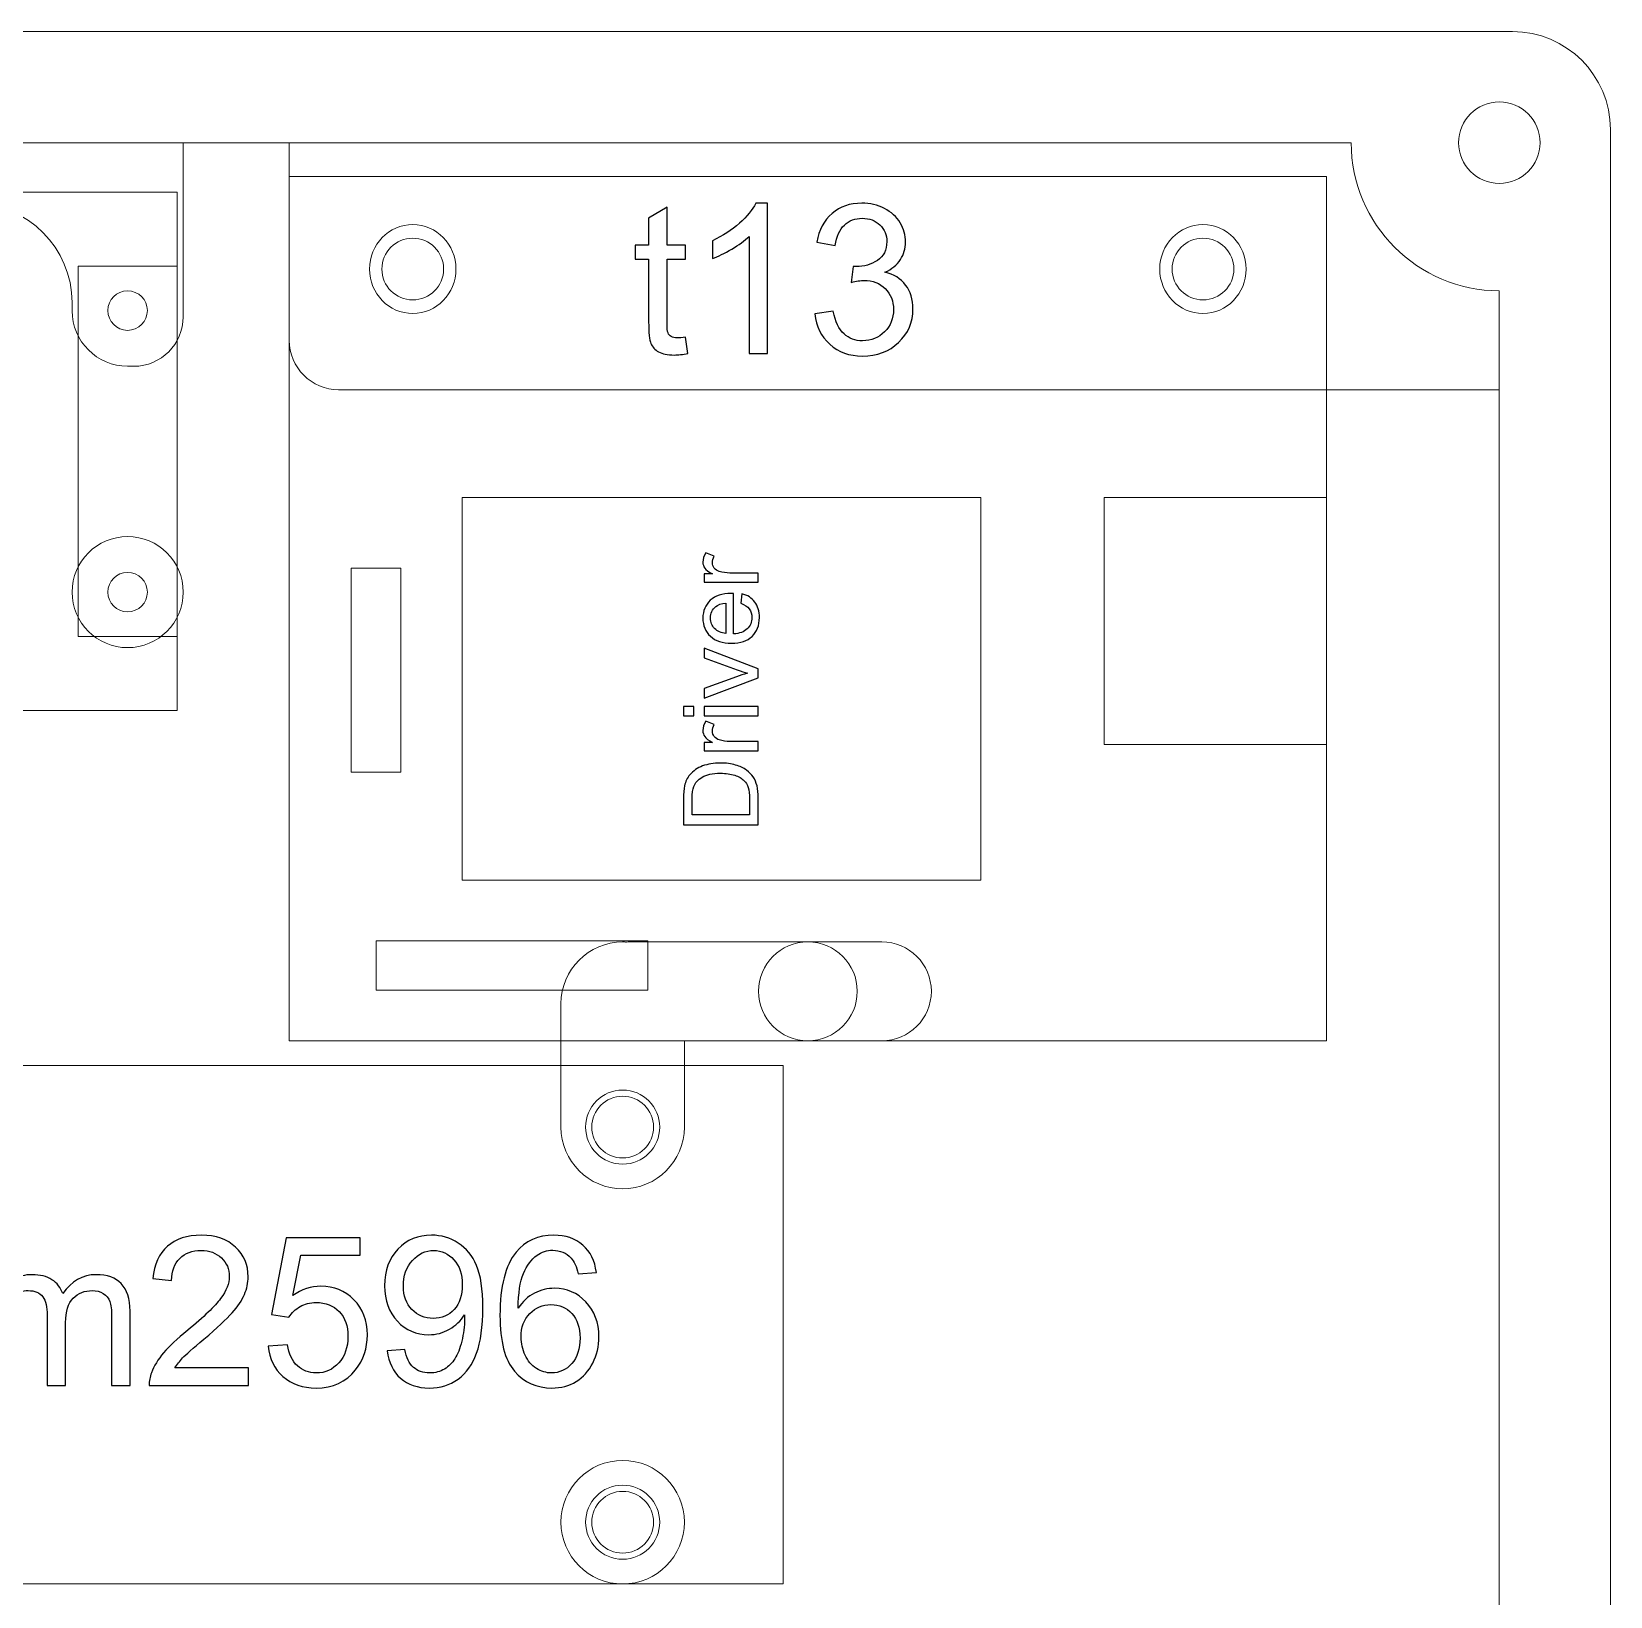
# Model space of a CAD drawing. Header units: millimetres. Extents: x -272 to 128, y -51 to 236.
# Drawn here: x -174.9 to -110.9, y 172.7 to 236.1 of the extents above; entities that cross this region are included whole.
import ezdxf

# ---------------------------------------------------------------- set-up
doc = ezdxf.new("R2010")
doc.units = ezdxf.units.MM
doc.header["$MEASUREMENT"] = 0
doc.layers.add('Ebene 1', color=7, linetype='Continuous')

msp = doc.modelspace()

# ---------------------------------------------------------------- linework, layer by layer
at = {"layer": 'Ebene 1', "lineweight": 20}
for centre, major_axis, ratio in [((-115.4365, 231.5599), (0, 1.65), 1), ((-159.4362, 226.4425), (1.2501, 0), 0.99992), ((-127.4362, 226.4425), (1.2501, 0), 0.99992), ((-170.9821, 224.7599), (0, 0.8), 1), ((-170.9821, 213.3599), (0, 2.25), 1), ((-170.9821, 213.3599), (0, 0.8), 1), ((-150.9364, 191.6929), (0, 1.25), 1), ((-150.9364, 175.6929), (0, 2.5), 1), ((-150.9364, 175.6929), (0, 1.25), 1)]:
    msp.add_ellipse(centre, major_axis=major_axis, ratio=ratio, dxfattribs=at)
for points, knots in [([(-235.9726, 236.0599), (-235.9726, 236.0599), (-114.8998, 236.0599), (-114.8998, 236.0599), (-112.7199, 236.0599), (-110.9365, 234.2763), (-110.9365, 232.0966), (-110.9365, 232.0966), (-110.9365, 131.0232), (-110.9365, 131.0232), (-110.9365, 128.8434), (-112.7199, 127.0599), (-114.8998, 127.0599), (-114.8998, 127.0599), (-235.9726, 127.0599), (-235.9726, 127.0599), (-238.1531, 127.0599), (-239.9365, 128.8434), (-239.9365, 131.0232), (-239.9365, 131.0232), (-239.9365, 232.0966), (-239.9365, 232.0966), (-239.9365, 234.2763), (-238.1531, 236.0599), (-235.9726, 236.0599)], [0, 0, 0, 0, 0.125, 0.125, 0.125, 0.25, 0.25, 0.25, 0.375, 0.375, 0.375, 0.5, 0.5, 0.5, 0.625, 0.625, 0.625, 0.75, 0.75, 0.75, 0.875, 0.875, 0.875, 1, 1, 1, 1]), ([(-229.4362, 231.5599), (-229.4362, 231.5599), (-121.4362, 231.5599), (-121.4362, 231.5599), (-121.4362, 228.2597), (-118.7367, 225.5599), (-115.4365, 225.5599), (-115.4365, 225.5599), (-115.4365, 137.5599), (-115.4365, 137.5599), (-118.7367, 137.5599), (-121.4362, 134.86), (-121.4362, 131.5599), (-121.4362, 131.5599), (-229.4362, 131.5599), (-229.4362, 131.5599), (-229.4362, 134.86), (-232.1363, 137.5599), (-235.4365, 137.5599), (-235.4365, 137.5599), (-235.4365, 225.5599), (-235.4365, 225.5599), (-232.1363, 225.5599), (-229.4362, 228.2597), (-229.4362, 231.5599)], [0, 0, 0, 0, 0.125, 0.125, 0.125, 0.25, 0.25, 0.25, 0.375, 0.375, 0.375, 0.5, 0.5, 0.5, 0.625, 0.625, 0.625, 0.75, 0.75, 0.75, 0.875, 0.875, 0.875, 1, 1, 1, 1]), ([(-229.4317, 231.5549), (-229.4317, 231.5549), (-220.2284, 231.5549), (-220.2284, 231.5549), (-220.2284, 231.5549), (-220.2284, 224.5056), (-220.2284, 224.5056), (-220.2284, 223.4058), (-219.3284, 222.5058), (-218.2285, 222.5058), (-218.2285, 222.5058), (-217.9786, 222.5058), (-217.9786, 222.5058), (-217.9786, 222.5058), (-217.9786, 222.506), (-217.9786, 222.506), (-216.7413, 222.506), (-215.7288, 223.5182), (-215.7288, 224.7556), (-215.7288, 224.7556), (-215.7287, 224.7556), (-215.7287, 224.7556), (-215.7287, 224.7556), (-215.7287, 225.0906), (-215.7287, 225.0906), (-215.7287, 227.2904), (-213.9289, 229.0902), (-211.7291, 229.0902), (-211.7291, 229.0902), (-177.232, 229.0902), (-177.232, 229.0902), (-175.0321, 229.0902), (-173.2323, 227.2904), (-173.2323, 225.0906), (-173.2323, 225.0906), (-173.2323, 224.7556), (-173.2323, 224.7556), (-173.2323, 224.7556), (-173.2322, 224.7556), (-173.2322, 224.7556), (-173.2322, 223.5182), (-172.2198, 222.506), (-170.9825, 222.506), (-170.9825, 222.506), (-170.9825, 222.5058), (-170.9825, 222.5058), (-170.9825, 222.5058), (-170.7325, 222.5058), (-170.7325, 222.5058), (-169.6326, 222.5058), (-168.7327, 223.4058), (-168.7327, 224.5056), (-168.7327, 224.5056), (-168.7327, 231.5549), (-168.7327, 231.5549), (-168.7327, 231.5549), (-164.4372, 231.5549), (-164.4372, 231.5549), (-164.4372, 231.5549), (-164.4372, 223.5556), (-164.4372, 223.5556), (-164.4372, 222.4557), (-163.5373, 221.5558), (-162.4374, 221.5558), (-162.4374, 221.5558), (-115.4415, 221.5558), (-115.4415, 221.5558), (-115.4415, 221.5558), (-115.4415, 138.6854), (-115.4415, 138.6854), (-115.4415, 138.6854), (-126.0036, 138.6854), (-126.0036, 138.6854), (-127.6541, 138.6854), (-129.0037, 137.3353), (-129.0037, 135.6856), (-129.0037, 135.6856), (-129.0037, 131.5649), (-129.0037, 131.5649), (-129.0037, 131.5649), (-168.0004, 131.5649), (-168.0004, 131.5649), (-168.0004, 131.5649), (-168.0004, 135.3856), (-168.0004, 135.3856), (-168.0004, 137.0354), (-169.3503, 138.3854), (-171.0002, 138.3854), (-171.0002, 138.3854), (-171.0002, 138.3854), (-171.0002, 138.3854), (-172.65, 138.3854), (-173.9999, 137.0354), (-173.9999, 135.3856), (-173.9999, 135.3856), (-173.9999, 131.5649), (-173.9999, 131.5649), (-173.9999, 131.5649), (-229.4317, 131.5649), (-229.4317, 131.5649), (-229.4317, 134.8647), (-232.1316, 137.5643), (-235.4315, 137.5643), (-235.4315, 137.5643), (-235.4315, 225.5555), (-235.4315, 225.5555), (-232.1316, 225.5555), (-229.4317, 228.255), (-229.4317, 231.5549)], [0, 0, 0, 0, 0.0277778, 0.0277778, 0.0277778, 0.0555556, 0.0555556, 0.0555556, 0.0833333, 0.0833333, 0.0833333, 0.1111111, 0.1111111, 0.1111111, 0.1388889, 0.1388889, 0.1388889, 0.1666667, 0.1666667, 0.1666667, 0.1944444, 0.1944444, 0.1944444, 0.2222222, 0.2222222, 0.2222222, 0.25, 0.25, 0.25, 0.2777778, 0.2777778, 0.2777778, 0.3055556, 0.3055556, 0.3055556, 0.3333333, 0.3333333, 0.3333333, 0.3611111, 0.3611111, 0.3611111, 0.3888889, 0.3888889, 0.3888889, 0.4166667, 0.4166667, 0.4166667, 0.4444444, 0.4444444, 0.4444444, 0.4722222, 0.4722222, 0.4722222, 0.5, 0.5, 0.5, 0.5277778, 0.5277778, 0.5277778, 0.5555556, 0.5555556, 0.5555556, 0.5833333, 0.5833333, 0.5833333, 0.6111111, 0.6111111, 0.6111111, 0.6388889, 0.6388889, 0.6388889, 0.6666667, 0.6666667, 0.6666667, 0.6944444, 0.6944444, 0.6944444, 0.7222222, 0.7222222, 0.7222222, 0.75, 0.75, 0.75, 0.7777778, 0.7777778, 0.7777778, 0.8055556, 0.8055556, 0.8055556, 0.8333333, 0.8333333, 0.8333333, 0.8611111, 0.8611111, 0.8611111, 0.8888889, 0.8888889, 0.8888889, 0.9166667, 0.9166667, 0.9166667, 0.9444444, 0.9444444, 0.9444444, 0.9722222, 0.9722222, 0.9722222, 1, 1, 1, 1]), ([(-150.9364, 199.1925), (-150.9364, 199.1925), (-150.9364, 199.1925), (-150.9364, 199.1925), (-150.884, 199.1925), (-150.832, 199.1907), (-150.7803, 199.1874), (-150.7339, 199.1906), (-150.6871, 199.1925), (-150.6399, 199.1925), (-150.6399, 199.1925), (-140.4362, 199.1925), (-140.4362, 199.1925), (-139.3363, 199.1925), (-138.4363, 198.2925), (-138.4363, 197.1925), (-138.4363, 197.1925), (-138.4363, 197.1925), (-138.4363, 197.1925), (-138.4363, 196.0925), (-139.3363, 195.1925), (-140.4362, 195.1925), (-140.4362, 195.1925), (-148.4364, 195.1925), (-148.4364, 195.1925), (-148.4364, 195.1925), (-148.4364, 191.6929), (-148.4364, 191.6929), (-148.4364, 190.3179), (-149.5614, 189.1929), (-150.9364, 189.1929), (-150.9364, 189.1929), (-150.9364, 189.1929), (-150.9364, 189.1929), (-152.3114, 189.1929), (-153.4364, 190.3179), (-153.4364, 191.6929), (-153.4364, 191.6929), (-153.4364, 196.6925), (-153.4364, 196.6925), (-153.4364, 198.0675), (-152.3114, 199.1925), (-150.9364, 199.1925)], [0, 0, 0, 0, 0.0714286, 0.0714286, 0.0714286, 0.1428571, 0.1428571, 0.1428571, 0.2142857, 0.2142857, 0.2142857, 0.2857143, 0.2857143, 0.2857143, 0.3571429, 0.3571429, 0.3571429, 0.4285714, 0.4285714, 0.4285714, 0.5, 0.5, 0.5, 0.5714286, 0.5714286, 0.5714286, 0.6428571, 0.6428571, 0.6428571, 0.7142857, 0.7142857, 0.7142857, 0.7857143, 0.7857143, 0.7857143, 0.8571429, 0.8571429, 0.8571429, 0.9285714, 0.9285714, 0.9285714, 1, 1, 1, 1])]:
    msp.add_open_spline(points, degree=3, knots=knots, dxfattribs=at)
at = {"layer": 'Ebene 1', "color": 250, "lineweight": 20}
for points in [[(-164.4363, 195.1925), (-164.4363, 195.1925), (-164.4363, 230.1925), (-164.4363, 230.1925), (-164.4363, 230.1925), (-122.4363, 230.1925), (-122.4363, 230.1925), (-122.4363, 230.1925), (-122.4363, 195.1925), (-122.4363, 195.1925), (-122.4363, 195.1925), (-164.4363, 195.1925), (-164.4363, 195.1925)], [(-168.9821, 208.5599), (-168.9821, 208.5599), (-219.9821, 208.5599), (-219.9821, 208.5599), (-219.9821, 208.5599), (-219.9821, 229.5599), (-219.9821, 229.5599), (-219.9821, 229.5599), (-168.9821, 229.5599), (-168.9821, 229.5599), (-168.9821, 229.5599), (-168.9821, 208.5599), (-168.9821, 208.5599)], [(-161.1863, 226.4425), (-161.1863, 227.4366), (-160.4028, 228.2426), (-159.4363, 228.2426), (-158.4698, 228.2426), (-157.6863, 227.4366), (-157.6863, 226.4425), (-157.6863, 225.4484), (-158.4698, 224.6424), (-159.4363, 224.6424), (-160.4028, 224.6424), (-161.1863, 225.4484), (-161.1863, 226.4425)], [(-129.1863, 226.4425), (-129.1863, 227.4366), (-128.4028, 228.2426), (-127.4363, 228.2426), (-126.4698, 228.2426), (-125.6863, 227.4366), (-125.6863, 226.4425), (-125.6863, 225.4484), (-126.4698, 224.6424), (-127.4363, 224.6424), (-128.4028, 224.6424), (-129.1863, 225.4484), (-129.1863, 226.4425)], [(-168.9821, 211.5599), (-168.9821, 211.5599), (-172.9821, 211.5599), (-172.9821, 211.5599), (-172.9821, 211.5599), (-172.9821, 226.5599), (-172.9821, 226.5599), (-172.9821, 226.5599), (-168.9821, 226.5599), (-168.9821, 226.5599), (-168.9821, 226.5599), (-168.9821, 211.5599), (-168.9821, 211.5599)], [(-171.7821, 224.7599), (-171.7821, 225.2017), (-171.424, 225.5599), (-170.9821, 225.5599), (-170.5403, 225.5599), (-170.1821, 225.2017), (-170.1821, 224.7599), (-170.1821, 224.3181), (-170.5403, 223.9599), (-170.9821, 223.9599), (-171.424, 223.9599), (-171.7821, 224.3181), (-171.7821, 224.7599)], [(-157.4363, 201.6925), (-157.4363, 201.6925), (-157.4363, 217.1925), (-157.4363, 217.1925), (-157.4363, 217.1925), (-136.4363, 217.1925), (-136.4363, 217.1925), (-136.4363, 217.1925), (-136.4363, 201.6925), (-136.4363, 201.6925), (-136.4363, 201.6925), (-157.4363, 201.6925), (-157.4363, 201.6925)], [(-131.4363, 217.1925), (-131.4363, 217.1925), (-131.4363, 207.1925), (-131.4363, 207.1925), (-131.4363, 207.1925), (-122.4363, 207.1925), (-122.4363, 207.1925), (-122.4363, 207.1925), (-122.4363, 217.1925), (-122.4363, 217.1925), (-122.4363, 217.1925), (-131.4363, 217.1925), (-131.4363, 217.1925)], [(-159.9242, 206.0729), (-159.9242, 206.0729), (-161.9242, 206.0729), (-161.9242, 206.0729), (-161.9242, 206.0729), (-161.9242, 214.3229), (-161.9242, 214.3229), (-161.9242, 214.3229), (-159.9242, 214.3229), (-159.9242, 214.3229), (-159.9242, 214.3229), (-159.9242, 206.0729), (-159.9242, 206.0729)], [(-171.7821, 213.3599), (-171.7821, 213.8017), (-171.424, 214.1599), (-170.9821, 214.1599), (-170.5403, 214.1599), (-170.1821, 213.8017), (-170.1821, 213.3599), (-170.1821, 212.9181), (-170.5403, 212.5599), (-170.9821, 212.5599), (-171.424, 212.5599), (-171.7821, 212.9181), (-171.7821, 213.3599)], [(-160.9209, 197.2387), (-160.9209, 197.2387), (-160.9209, 199.2387), (-160.9209, 199.2387), (-160.9209, 199.2387), (-149.9209, 199.2387), (-149.9209, 199.2387), (-149.9209, 199.2387), (-149.9209, 197.2387), (-149.9209, 197.2387), (-149.9209, 197.2387), (-160.9209, 197.2387), (-160.9209, 197.2387)], [(-187.6364, 173.1929), (-187.6364, 173.1929), (-187.6364, 194.1929), (-187.6364, 194.1929), (-187.6364, 194.1929), (-144.4364, 194.1929), (-144.4364, 194.1929), (-144.4364, 194.1929), (-144.4364, 173.1929), (-144.4364, 173.1929), (-144.4364, 173.1929), (-187.6364, 173.1929), (-187.6364, 173.1929)], [(-149.4364, 191.6929), (-149.4364, 190.8645), (-150.108, 190.1929), (-150.9364, 190.1929), (-151.7648, 190.1929), (-152.4364, 190.8645), (-152.4364, 191.6929), (-152.4364, 192.5213), (-151.7648, 193.1929), (-150.9364, 193.1929), (-150.108, 193.1929), (-149.4364, 192.5213), (-149.4364, 191.6929)], [(-148.4364, 175.6929), (-148.4364, 174.3122), (-149.5557, 173.1929), (-150.9364, 173.1929), (-152.3171, 173.1929), (-153.4364, 174.3122), (-153.4364, 175.6929), (-153.4364, 177.0736), (-152.3171, 178.1929), (-150.9364, 178.1929), (-149.5557, 178.1929), (-148.4364, 177.0736), (-148.4364, 175.6929)]]:
    msp.add_open_spline(points, degree=3, knots=[0, 0, 0, 0, 0.25, 0.25, 0.25, 0.5, 0.5, 0.5, 0.75, 0.75, 0.75, 1, 1, 1, 1], dxfattribs=at)
at = {"layer": 'Ebene 1'}
for points, knots in [([(-148.393, 223.6852), (-148.393, 223.6852), (-148.2914, 223.0277), (-148.2914, 223.0277), (-148.5002, 222.9839), (-148.6879, 222.9613), (-148.8516, 222.9613), (-149.1211, 222.9613), (-149.3299, 223.0037), (-149.4795, 223.0897), (-149.6277, 223.1758), (-149.7321, 223.2873), (-149.7928, 223.427), (-149.8535, 223.5667), (-149.8831, 223.8602), (-149.8831, 224.3075), (-149.8831, 224.3075), (-149.8831, 226.8391), (-149.8831, 226.8391), (-149.8831, 226.8391), (-150.4334, 226.8391), (-150.4334, 226.8391), (-150.4334, 226.8391), (-150.4334, 227.4148), (-150.4334, 227.4148), (-150.4334, 227.4148), (-149.8831, 227.4148), (-149.8831, 227.4148), (-149.8831, 227.4148), (-149.8831, 228.5014), (-149.8831, 228.5014), (-149.8831, 228.5014), (-149.138, 228.9487), (-149.138, 228.9487), (-149.138, 228.9487), (-149.138, 227.4148), (-149.138, 227.4148), (-149.138, 227.4148), (-148.393, 227.4148), (-148.393, 227.4148), (-148.393, 227.4148), (-148.393, 226.8391), (-148.393, 226.8391), (-148.393, 226.8391), (-149.138, 226.8391), (-149.138, 226.8391), (-149.138, 226.8391), (-149.138, 224.2652), (-149.138, 224.2652), (-149.138, 224.0521), (-149.1253, 223.9152), (-149.0985, 223.8546), (-149.0731, 223.7939), (-149.0308, 223.7459), (-148.9715, 223.7092), (-148.9122, 223.6739), (-148.8276, 223.6556), (-148.7175, 223.6556), (-148.6357, 223.6556), (-148.527, 223.6655), (-148.393, 223.6852)], [0, 0, 0, 0, 0.05, 0.05, 0.05, 0.1, 0.1, 0.1, 0.15, 0.15, 0.15, 0.2, 0.2, 0.2, 0.25, 0.25, 0.25, 0.3, 0.3, 0.3, 0.35, 0.35, 0.35, 0.4, 0.4, 0.4, 0.45, 0.45, 0.45, 0.5, 0.5, 0.5, 0.55, 0.55, 0.55, 0.6, 0.6, 0.6, 0.65, 0.65, 0.65, 0.7, 0.7, 0.7, 0.75, 0.75, 0.75, 0.8, 0.8, 0.8, 0.85, 0.85, 0.85, 0.9, 0.9, 0.9, 0.95, 0.95, 0.95, 1, 1, 1, 1]), ([(-145.067, 223.0206), (-145.067, 223.0206), (-145.8121, 223.0206), (-145.8121, 223.0206), (-145.8121, 223.0206), (-145.8121, 227.7648), (-145.8121, 227.7648), (-145.9913, 227.5926), (-146.2269, 227.4219), (-146.5176, 227.2511), (-146.8083, 227.0804), (-147.0708, 226.952), (-147.3022, 226.8673), (-147.3022, 226.8673), (-147.3022, 227.587), (-147.3022, 227.587), (-146.8859, 227.7817), (-146.5218, 228.0188), (-146.21, 228.2982), (-145.8981, 228.5762), (-145.6766, 228.8457), (-145.5468, 229.1082), (-145.5468, 229.1082), (-145.067, 229.1082), (-145.067, 229.1082), (-145.067, 229.1082), (-145.067, 223.0206), (-145.067, 223.0206)], [0, 0, 0, 0, 0.1111111, 0.1111111, 0.1111111, 0.2222222, 0.2222222, 0.2222222, 0.3333333, 0.3333333, 0.3333333, 0.4444444, 0.4444444, 0.4444444, 0.5555556, 0.5555556, 0.5555556, 0.6666667, 0.6666667, 0.6666667, 0.7777778, 0.7777778, 0.7777778, 0.8888889, 0.8888889, 0.8888889, 1, 1, 1, 1]), ([(-143.1521, 224.6293), (-143.1521, 224.6293), (-142.407, 224.7309), (-142.407, 224.7309), (-142.321, 224.3075), (-142.177, 224.0027), (-141.9724, 223.8165), (-141.7678, 223.6302), (-141.5166, 223.5371), (-141.2189, 223.5371), (-140.8661, 223.5371), (-140.5683, 223.6584), (-140.3285, 223.9011), (-140.0886, 224.1438), (-139.9686, 224.4444), (-139.9686, 224.8028), (-139.9686, 225.1443), (-140.0801, 225.4266), (-140.3045, 225.6495), (-140.5274, 225.8711), (-140.8111, 225.9825), (-141.1568, 225.9825), (-141.2979, 225.9825), (-141.4729, 225.9543), (-141.6831, 225.8993), (-141.6831, 225.8993), (-141.5999, 226.5512), (-141.5999, 226.5512), (-141.5505, 226.5456), (-141.5096, 226.5427), (-141.4799, 226.5427), (-141.161, 226.5427), (-140.876, 226.626), (-140.6206, 226.7911), (-140.3666, 226.9562), (-140.2396, 227.2102), (-140.2396, 227.5531), (-140.2396, 227.8255), (-140.3327, 228.0512), (-140.5175, 228.2304), (-140.7024, 228.4097), (-140.9409, 228.4986), (-141.233, 228.4986), (-141.5237, 228.4986), (-141.765, 228.4068), (-141.9583, 228.2234), (-142.1516, 228.0399), (-142.2758, 227.7648), (-142.3308, 227.3979), (-142.3308, 227.3979), (-143.0759, 227.5334), (-143.0759, 227.5334), (-142.9842, 228.0329), (-142.7782, 228.4209), (-142.455, 228.6961), (-142.1333, 228.9713), (-141.7311, 229.1082), (-141.2513, 229.1082), (-140.9211, 229.1082), (-140.6163, 229.0376), (-140.3383, 228.8951), (-140.0589, 228.754), (-139.8459, 228.5606), (-139.6991, 228.3165), (-139.5509, 228.071), (-139.4776, 227.8113), (-139.4776, 227.5362), (-139.4776, 227.2751), (-139.5481, 227.038), (-139.6878, 226.8236), (-139.8289, 226.6091), (-140.0378, 226.4383), (-140.3129, 226.3113), (-139.9545, 226.2295), (-139.6765, 226.0573), (-139.4776, 225.7963), (-139.28, 225.5366), (-139.1812, 225.2092), (-139.1812, 224.8184), (-139.1812, 224.2892), (-139.3745, 223.839), (-139.7598, 223.4707), (-140.1464, 223.1024), (-140.6347, 222.919), (-141.2245, 222.919), (-141.7565, 222.919), (-142.1982, 223.0785), (-142.5496, 223.396), (-142.9023, 223.7135), (-143.1027, 224.1241), (-143.1521, 224.6293)], [0, 0, 0, 0, 0.0333333, 0.0333333, 0.0333333, 0.0666667, 0.0666667, 0.0666667, 0.1, 0.1, 0.1, 0.1333333, 0.1333333, 0.1333333, 0.1666667, 0.1666667, 0.1666667, 0.2, 0.2, 0.2, 0.2333333, 0.2333333, 0.2333333, 0.2666667, 0.2666667, 0.2666667, 0.3, 0.3, 0.3, 0.3333333, 0.3333333, 0.3333333, 0.3666667, 0.3666667, 0.3666667, 0.4, 0.4, 0.4, 0.4333333, 0.4333333, 0.4333333, 0.4666667, 0.4666667, 0.4666667, 0.5, 0.5, 0.5, 0.5333333, 0.5333333, 0.5333333, 0.5666667, 0.5666667, 0.5666667, 0.6, 0.6, 0.6, 0.6333333, 0.6333333, 0.6333333, 0.6666667, 0.6666667, 0.6666667, 0.7, 0.7, 0.7, 0.7333333, 0.7333333, 0.7333333, 0.7666667, 0.7666667, 0.7666667, 0.8, 0.8, 0.8, 0.8333333, 0.8333333, 0.8333333, 0.8666667, 0.8666667, 0.8666667, 0.9, 0.9, 0.9, 0.9333333, 0.9333333, 0.9333333, 0.9666667, 0.9666667, 0.9666667, 1, 1, 1, 1])]:
    msp.add_open_spline(points, degree=3, knots=knots, dxfattribs=at)
at = {"layer": 'Ebene 1', "color": 250}
for points, knots in [([(-145.4441, 213.7594), (-145.4441, 213.7594), (-147.6412, 213.7594), (-147.6412, 213.7594), (-147.6412, 213.7594), (-147.6412, 214.0938), (-147.6412, 214.0938), (-147.6412, 214.0938), (-147.3046, 214.0938), (-147.3046, 214.0938), (-147.4606, 214.1792), (-147.5636, 214.2582), (-147.613, 214.3309), (-147.6631, 214.4035), (-147.6877, 214.4833), (-147.6877, 214.57), (-147.6877, 214.6956), (-147.6482, 214.8233), (-147.5699, 214.9532), (-147.5699, 214.9532), (-147.2263, 214.8205), (-147.2263, 214.8205), (-147.2771, 214.7302), (-147.3025, 214.6399), (-147.3025, 214.5496), (-147.3025, 214.4684), (-147.2778, 214.3958), (-147.2291, 214.3316), (-147.1805, 214.2674), (-147.1127, 214.2215), (-147.0259, 214.194), (-146.894, 214.1524), (-146.7494, 214.1319), (-146.592, 214.1319), (-146.592, 214.1319), (-145.4441, 214.1319), (-145.4441, 214.1319), (-145.4441, 214.1319), (-145.4441, 213.7594), (-145.4441, 213.7594)], [0, 0, 0, 0, 0.0769231, 0.0769231, 0.0769231, 0.1538462, 0.1538462, 0.1538462, 0.2307692, 0.2307692, 0.2307692, 0.3076923, 0.3076923, 0.3076923, 0.3846154, 0.3846154, 0.3846154, 0.4615385, 0.4615385, 0.4615385, 0.5384615, 0.5384615, 0.5384615, 0.6153846, 0.6153846, 0.6153846, 0.6923077, 0.6923077, 0.6923077, 0.7692308, 0.7692308, 0.7692308, 0.8461538, 0.8461538, 0.8461538, 0.9230769, 0.9230769, 0.9230769, 1, 1, 1, 1]), ([(-146.1553, 212.9078), (-146.1553, 212.9078), (-146.1045, 213.293), (-146.1045, 213.293), (-145.8808, 213.233), (-145.7066, 213.1209), (-145.5831, 212.9572), (-145.4596, 212.7935), (-145.3975, 212.5846), (-145.3975, 212.3299), (-145.3975, 212.0096), (-145.4963, 211.7556), (-145.6939, 211.5679), (-145.8907, 211.3803), (-146.168, 211.2864), (-146.5243, 211.2864), (-146.8926, 211.2864), (-147.179, 211.381), (-147.3822, 211.5708), (-147.5861, 211.7606), (-147.6877, 212.0068), (-147.6877, 212.3095), (-147.6877, 212.6023), (-147.5883, 212.8415), (-147.3886, 213.027), (-147.1889, 213.2126), (-146.9081, 213.3057), (-146.5462, 213.3057), (-146.5243, 213.3057), (-146.4911, 213.305), (-146.4474, 213.3036), (-146.4474, 213.3036), (-146.4474, 211.6674), (-146.4474, 211.6674), (-146.2068, 211.6815), (-146.0219, 211.7493), (-145.8942, 211.872), (-145.7665, 211.9941), (-145.7023, 212.1472), (-145.7023, 212.3299), (-145.7023, 212.4661), (-145.7383, 212.5825), (-145.8103, 212.6785), (-145.8822, 212.7751), (-145.9973, 212.8513), (-146.1553, 212.9078)], [0, 0, 0, 0, 0.0666667, 0.0666667, 0.0666667, 0.1333333, 0.1333333, 0.1333333, 0.2, 0.2, 0.2, 0.2666667, 0.2666667, 0.2666667, 0.3333333, 0.3333333, 0.3333333, 0.4, 0.4, 0.4, 0.4666667, 0.4666667, 0.4666667, 0.5333333, 0.5333333, 0.5333333, 0.6, 0.6, 0.6, 0.6666667, 0.6666667, 0.6666667, 0.7333333, 0.7333333, 0.7333333, 0.8, 0.8, 0.8, 0.8666667, 0.8666667, 0.8666667, 0.9333333, 0.9333333, 0.9333333, 1, 1, 1, 1]), ([(-146.7522, 211.6886), (-146.7522, 211.6886), (-146.7522, 212.912), (-146.7522, 212.912), (-146.937, 212.8958), (-147.0753, 212.8485), (-147.1678, 212.7716), (-147.311, 212.6538), (-147.383, 212.5), (-147.383, 212.3116), (-147.383, 212.1409), (-147.3258, 211.9976), (-147.2115, 211.8812), (-147.0972, 211.7655), (-146.9441, 211.7013), (-146.7522, 211.6886)], [0, 0, 0, 0, 0.2, 0.2, 0.2, 0.4, 0.4, 0.4, 0.6, 0.6, 0.6, 0.8, 0.8, 0.8, 1, 1, 1, 1]), ([(-145.4441, 209.8929), (-145.4441, 209.8929), (-147.6412, 209.0639), (-147.6412, 209.0639), (-147.6412, 209.0639), (-147.6412, 209.4625), (-147.6412, 209.4625), (-147.6412, 209.4625), (-146.3253, 209.9324), (-146.3253, 209.9324), (-146.1835, 209.9832), (-146.0361, 210.0305), (-145.883, 210.0735), (-145.9987, 210.1067), (-146.1377, 210.1526), (-146.3006, 210.2125), (-146.3006, 210.2125), (-147.6412, 210.7008), (-147.6412, 210.7008), (-147.6412, 210.7008), (-147.6412, 211.0832), (-147.6412, 211.0832), (-147.6412, 211.0832), (-145.4441, 210.2513), (-145.4441, 210.2513), (-145.4441, 210.2513), (-145.4441, 209.8929), (-145.4441, 209.8929)], [0, 0, 0, 0, 0.1111111, 0.1111111, 0.1111111, 0.2222222, 0.2222222, 0.2222222, 0.3333333, 0.3333333, 0.3333333, 0.4444444, 0.4444444, 0.4444444, 0.5555556, 0.5555556, 0.5555556, 0.6666667, 0.6666667, 0.6666667, 0.7777778, 0.7777778, 0.7777778, 0.8888889, 0.8888889, 0.8888889, 1, 1, 1, 1]), ([(-148.0518, 208.352), (-148.0518, 208.352), (-148.4751, 208.352), (-148.4751, 208.352), (-148.4751, 208.352), (-148.4751, 208.7245), (-148.4751, 208.7245), (-148.4751, 208.7245), (-148.0518, 208.7245), (-148.0518, 208.7245), (-148.0518, 208.7245), (-148.0518, 208.352), (-148.0518, 208.352)], [0, 0, 0, 0, 0.25, 0.25, 0.25, 0.5, 0.5, 0.5, 0.75, 0.75, 0.75, 1, 1, 1, 1]), ([(-145.4441, 208.352), (-145.4441, 208.352), (-147.6412, 208.352), (-147.6412, 208.352), (-147.6412, 208.352), (-147.6412, 208.7245), (-147.6412, 208.7245), (-147.6412, 208.7245), (-145.4441, 208.7245), (-145.4441, 208.7245), (-145.4441, 208.7245), (-145.4441, 208.352), (-145.4441, 208.352)], [0, 0, 0, 0, 0.25, 0.25, 0.25, 0.5, 0.5, 0.5, 0.75, 0.75, 0.75, 1, 1, 1, 1]), ([(-145.4441, 206.9381), (-145.4441, 206.9381), (-147.6412, 206.9381), (-147.6412, 206.9381), (-147.6412, 206.9381), (-147.6412, 207.2725), (-147.6412, 207.2725), (-147.6412, 207.2725), (-147.3046, 207.2725), (-147.3046, 207.2725), (-147.4606, 207.3579), (-147.5636, 207.4369), (-147.613, 207.5096), (-147.6631, 207.5822), (-147.6877, 207.662), (-147.6877, 207.7487), (-147.6877, 207.8743), (-147.6482, 208.002), (-147.5699, 208.1319), (-147.5699, 208.1319), (-147.2263, 207.9992), (-147.2263, 207.9992), (-147.2771, 207.9089), (-147.3025, 207.8186), (-147.3025, 207.7283), (-147.3025, 207.6471), (-147.2778, 207.5745), (-147.2291, 207.5103), (-147.1805, 207.4461), (-147.1127, 207.4002), (-147.0259, 207.3727), (-146.894, 207.3311), (-146.7494, 207.3106), (-146.592, 207.3106), (-146.592, 207.3106), (-145.4441, 207.3106), (-145.4441, 207.3106), (-145.4441, 207.3106), (-145.4441, 206.9381), (-145.4441, 206.9381)], [0, 0, 0, 0, 0.0769231, 0.0769231, 0.0769231, 0.1538462, 0.1538462, 0.1538462, 0.2307692, 0.2307692, 0.2307692, 0.3076923, 0.3076923, 0.3076923, 0.3846154, 0.3846154, 0.3846154, 0.4615385, 0.4615385, 0.4615385, 0.5384615, 0.5384615, 0.5384615, 0.6153846, 0.6153846, 0.6153846, 0.6923077, 0.6923077, 0.6923077, 0.7692308, 0.7692308, 0.7692308, 0.8461538, 0.8461538, 0.8461538, 0.9230769, 0.9230769, 0.9230769, 1, 1, 1, 1]), ([(-145.4441, 203.9318), (-145.4441, 203.9318), (-148.4751, 203.9318), (-148.4751, 203.9318), (-148.4751, 203.9318), (-148.4751, 204.976), (-148.4751, 204.976), (-148.4751, 205.2116), (-148.4603, 205.3915), (-148.4321, 205.5157), (-148.3919, 205.6893), (-148.3192, 205.8375), (-148.2148, 205.9602), (-148.0793, 206.1204), (-147.9072, 206.2396), (-147.6969, 206.3186), (-147.4867, 206.3984), (-147.2461, 206.4379), (-146.9758, 206.4379), (-146.7458, 206.4379), (-146.5419, 206.4111), (-146.3641, 206.3574), (-146.1863, 206.3038), (-146.0389, 206.2347), (-145.9225, 206.1507), (-145.806, 206.0661), (-145.7143, 205.9743), (-145.648, 205.8741), (-145.581, 205.7747), (-145.5302, 205.654), (-145.4956, 205.5129), (-145.461, 205.3711), (-145.4441, 205.2088), (-145.4441, 205.0254), (-145.4441, 205.0254), (-145.4441, 203.9318), (-145.4441, 203.9318)], [0, 0, 0, 0, 0.0833333, 0.0833333, 0.0833333, 0.1666667, 0.1666667, 0.1666667, 0.25, 0.25, 0.25, 0.3333333, 0.3333333, 0.3333333, 0.4166667, 0.4166667, 0.4166667, 0.5, 0.5, 0.5, 0.5833333, 0.5833333, 0.5833333, 0.6666667, 0.6666667, 0.6666667, 0.75, 0.75, 0.75, 0.8333333, 0.8333333, 0.8333333, 0.9166667, 0.9166667, 0.9166667, 1, 1, 1, 1]), ([(-145.7997, 204.3339), (-145.7997, 204.3339), (-145.7997, 204.9802), (-145.7997, 204.9802), (-145.7997, 205.1799), (-145.818, 205.3365), (-145.8554, 205.4501), (-145.8928, 205.5637), (-145.945, 205.654), (-146.0128, 205.7217), (-146.108, 205.8163), (-146.2364, 205.8904), (-146.3973, 205.9433), (-146.5582, 205.9962), (-146.7529, 206.023), (-146.9822, 206.023), (-147.2997, 206.023), (-147.5438, 205.9708), (-147.7146, 205.8671), (-147.8853, 205.7634), (-147.9996, 205.6371), (-148.0575, 205.4882), (-148.0991, 205.381), (-148.1195, 205.2081), (-148.1195, 204.9696), (-148.1195, 204.9696), (-148.1195, 204.3339), (-148.1195, 204.3339), (-148.1195, 204.3339), (-145.7997, 204.3339), (-145.7997, 204.3339)], [0, 0, 0, 0, 0.1, 0.1, 0.1, 0.2, 0.2, 0.2, 0.3, 0.3, 0.3, 0.4, 0.4, 0.4, 0.5, 0.5, 0.5, 0.6, 0.6, 0.6, 0.7, 0.7, 0.7, 0.8, 0.8, 0.8, 0.9, 0.9, 0.9, 1, 1, 1, 1]), ([(-166.0938, 181.94), (-166.0938, 181.94), (-166.0938, 181.2288), (-166.0938, 181.2288), (-166.0938, 181.2288), (-170.1071, 181.2288), (-170.1071, 181.2288), (-170.1127, 181.408), (-170.0831, 181.5802), (-170.0196, 181.7467), (-169.9166, 182.019), (-169.7515, 182.2885), (-169.5243, 182.5524), (-169.2971, 182.8163), (-168.9725, 183.1211), (-168.5506, 183.4668), (-167.8944, 184.0073), (-167.4485, 184.4349), (-167.2157, 184.7509), (-166.9814, 185.067), (-166.8643, 185.3662), (-166.8643, 185.6484), (-166.8643, 185.9433), (-166.9702, 186.1917), (-167.1818, 186.3949), (-167.3935, 186.5967), (-167.6701, 186.6983), (-168.0101, 186.6983), (-168.37, 186.6983), (-168.6578, 186.591), (-168.8737, 186.3766), (-169.0897, 186.1635), (-169.1983, 185.8671), (-169.2011, 185.4876), (-169.2011, 185.4876), (-169.9631, 185.5638), (-169.9631, 185.5638), (-169.9109, 186.1338), (-169.7134, 186.5685), (-169.3719, 186.8676), (-169.029, 187.1668), (-168.5704, 187.3164), (-167.9932, 187.3164), (-167.4118, 187.3164), (-166.9504, 187.1555), (-166.6117, 186.8323), (-166.2717, 186.5092), (-166.1023, 186.1084), (-166.1023, 185.6315), (-166.1023, 185.3888), (-166.1517, 185.1503), (-166.2519, 184.916), (-166.3507, 184.6804), (-166.5158, 184.4334), (-166.7458, 184.1738), (-166.9772, 183.9156), (-167.3596, 183.5586), (-167.893, 183.107), (-168.3403, 182.7316), (-168.6282, 182.4776), (-168.7552, 182.3436), (-168.8822, 182.2095), (-168.9866, 182.0755), (-169.0699, 181.94), (-169.0699, 181.94), (-166.0938, 181.94), (-166.0938, 181.94)], [0, 0, 0, 0, 0.0454545, 0.0454545, 0.0454545, 0.0909091, 0.0909091, 0.0909091, 0.1363636, 0.1363636, 0.1363636, 0.1818182, 0.1818182, 0.1818182, 0.2272727, 0.2272727, 0.2272727, 0.2727273, 0.2727273, 0.2727273, 0.3181818, 0.3181818, 0.3181818, 0.3636364, 0.3636364, 0.3636364, 0.4090909, 0.4090909, 0.4090909, 0.4545455, 0.4545455, 0.4545455, 0.5, 0.5, 0.5, 0.5454545, 0.5454545, 0.5454545, 0.5909091, 0.5909091, 0.5909091, 0.6363636, 0.6363636, 0.6363636, 0.6818182, 0.6818182, 0.6818182, 0.7272727, 0.7272727, 0.7272727, 0.7727273, 0.7727273, 0.7727273, 0.8181818, 0.8181818, 0.8181818, 0.8636364, 0.8636364, 0.8636364, 0.9090909, 0.9090909, 0.9090909, 0.9545455, 0.9545455, 0.9545455, 1, 1, 1, 1]), ([(-165.2881, 182.8205), (-165.2881, 182.8205), (-164.5092, 182.8798), (-164.5092, 182.8798), (-164.4513, 182.5002), (-164.3173, 182.2152), (-164.1084, 182.0233), (-163.8996, 181.8328), (-163.6441, 181.7368), (-163.3436, 181.7368), (-162.9809, 181.7368), (-162.6775, 181.8723), (-162.4306, 182.1418), (-162.1851, 182.4127), (-162.0623, 182.7712), (-162.0623, 183.2171), (-162.0623, 183.6418), (-162.1794, 183.9762), (-162.4151, 184.2218), (-162.6507, 184.4673), (-162.9626, 184.5901), (-163.3506, 184.5901), (-163.5919, 184.5901), (-163.8078, 184.535), (-163.9997, 184.425), (-164.1902, 184.3149), (-164.3398, 184.1724), (-164.4499, 183.9974), (-164.4499, 183.9974), (-165.1526, 184.099), (-165.1526, 184.099), (-165.1526, 184.099), (-164.5684, 187.2148), (-164.5684, 187.2148), (-164.5684, 187.2148), (-161.5628, 187.2148), (-161.5628, 187.2148), (-161.5628, 187.2148), (-161.5628, 186.5036), (-161.5628, 186.5036), (-161.5628, 186.5036), (-163.9743, 186.5036), (-163.9743, 186.5036), (-163.9743, 186.5036), (-164.2975, 184.8681), (-164.2975, 184.8681), (-163.9348, 185.1235), (-163.5538, 185.2505), (-163.1559, 185.2505), (-162.6281, 185.2505), (-162.1822, 185.067), (-161.8196, 184.7001), (-161.4569, 184.3333), (-161.2749, 183.8619), (-161.2749, 183.2862), (-161.2749, 182.7373), (-161.4343, 182.2631), (-161.7533, 181.8638), (-162.1413, 181.3727), (-162.6719, 181.1272), (-163.3436, 181.1272), (-163.8939, 181.1272), (-164.3427, 181.2824), (-164.6912, 181.5915), (-165.0397, 181.9005), (-165.2387, 182.3097), (-165.2881, 182.8205)], [0, 0, 0, 0, 0.0454545, 0.0454545, 0.0454545, 0.0909091, 0.0909091, 0.0909091, 0.1363636, 0.1363636, 0.1363636, 0.1818182, 0.1818182, 0.1818182, 0.2272727, 0.2272727, 0.2272727, 0.2727273, 0.2727273, 0.2727273, 0.3181818, 0.3181818, 0.3181818, 0.3636364, 0.3636364, 0.3636364, 0.4090909, 0.4090909, 0.4090909, 0.4545455, 0.4545455, 0.4545455, 0.5, 0.5, 0.5, 0.5454545, 0.5454545, 0.5454545, 0.5909091, 0.5909091, 0.5909091, 0.6363636, 0.6363636, 0.6363636, 0.6818182, 0.6818182, 0.6818182, 0.7272727, 0.7272727, 0.7272727, 0.7727273, 0.7727273, 0.7727273, 0.8181818, 0.8181818, 0.8181818, 0.8636364, 0.8636364, 0.8636364, 0.9090909, 0.9090909, 0.9090909, 0.9545455, 0.9545455, 0.9545455, 1, 1, 1, 1]), ([(-160.4691, 182.6343), (-160.4691, 182.6343), (-159.7579, 182.6935), (-159.7579, 182.6935), (-159.6973, 182.3577), (-159.5815, 182.115), (-159.4108, 181.964), (-159.24, 181.813), (-159.0213, 181.7368), (-158.7532, 181.7368), (-158.5246, 181.7368), (-158.3242, 181.789), (-158.1507, 181.8948), (-157.9771, 181.9993), (-157.836, 182.139), (-157.7273, 182.3154), (-157.6187, 182.4903), (-157.527, 182.7274), (-157.4522, 183.0252), (-157.3774, 183.3229), (-157.3407, 183.6263), (-157.3407, 183.9353), (-157.3407, 183.9678), (-157.3421, 184.0186), (-157.3449, 184.0849), (-157.4931, 183.8478), (-157.6963, 183.6545), (-157.9531, 183.5078), (-158.2099, 183.3596), (-158.4893, 183.2862), (-158.7885, 183.2862), (-159.2894, 183.2862), (-159.7128, 183.4682), (-160.0599, 183.8323), (-160.4056, 184.195), (-160.5792, 184.6747), (-160.5792, 185.2702), (-160.5792, 185.8855), (-160.3986, 186.3794), (-160.0359, 186.7547), (-159.6747, 187.1287), (-159.2217, 187.3164), (-158.6756, 187.3164), (-158.2833, 187.3164), (-157.9235, 187.2105), (-157.5961, 186.9974), (-157.2701, 186.7858), (-157.0232, 186.4838), (-156.8539, 186.0901), (-156.6845, 185.6978), (-156.5998, 185.1291), (-156.5998, 184.3855), (-156.5998, 183.6108), (-156.6831, 182.9941), (-156.851, 182.5355), (-157.019, 182.0755), (-157.2701, 181.7269), (-157.6017, 181.487), (-157.9334, 181.2471), (-158.3214, 181.1272), (-158.7673, 181.1272), (-159.2415, 181.1272), (-159.6281, 181.2584), (-159.9287, 181.5223), (-160.2278, 181.7862), (-160.4085, 182.1573), (-160.4691, 182.6343)], [0, 0, 0, 0, 0.0454545, 0.0454545, 0.0454545, 0.0909091, 0.0909091, 0.0909091, 0.1363636, 0.1363636, 0.1363636, 0.1818182, 0.1818182, 0.1818182, 0.2272727, 0.2272727, 0.2272727, 0.2727273, 0.2727273, 0.2727273, 0.3181818, 0.3181818, 0.3181818, 0.3636364, 0.3636364, 0.3636364, 0.4090909, 0.4090909, 0.4090909, 0.4545455, 0.4545455, 0.4545455, 0.5, 0.5, 0.5, 0.5454545, 0.5454545, 0.5454545, 0.5909091, 0.5909091, 0.5909091, 0.6363636, 0.6363636, 0.6363636, 0.6818182, 0.6818182, 0.6818182, 0.7272727, 0.7272727, 0.7272727, 0.7727273, 0.7727273, 0.7727273, 0.8181818, 0.8181818, 0.8181818, 0.8636364, 0.8636364, 0.8636364, 0.9090909, 0.9090909, 0.9090909, 0.9545455, 0.9545455, 0.9545455, 1, 1, 1, 1]), ([(-157.4296, 185.3083), (-157.4296, 185.7345), (-157.5425, 186.0732), (-157.7683, 186.3229), (-157.9926, 186.5727), (-158.2664, 186.6983), (-158.5881, 186.6983), (-158.9211, 186.6983), (-159.209, 186.5642), (-159.4517, 186.2947), (-159.6958, 186.0252), (-159.8172, 185.6752), (-159.8172, 185.2462), (-159.8172, 184.861), (-159.7015, 184.5477), (-159.4715, 184.3079), (-159.24, 184.0666), (-158.9522, 183.9466), (-158.6093, 183.9466), (-158.265, 183.9466), (-157.9827, 184.0666), (-157.7612, 184.3079), (-157.5397, 184.5477), (-157.4296, 184.8822), (-157.4296, 185.3083)], [0, 0, 0, 0, 0.125, 0.125, 0.125, 0.25, 0.25, 0.25, 0.375, 0.375, 0.375, 0.5, 0.5, 0.5, 0.625, 0.625, 0.625, 0.75, 0.75, 0.75, 0.875, 0.875, 0.875, 1, 1, 1, 1]), ([(-152.001, 185.8093), (-152.001, 185.8093), (-152.7376, 185.75), (-152.7376, 185.75), (-152.8039, 186.0421), (-152.8985, 186.2552), (-153.0213, 186.3878), (-153.223, 186.6009), (-153.4728, 186.7068), (-153.7691, 186.7068), (-154.0076, 186.7068), (-154.2193, 186.6404), (-154.4013, 186.5078), (-154.6356, 186.337), (-154.819, 186.0887), (-154.9559, 185.7613), (-155.0914, 185.4325), (-155.1619, 184.9654), (-155.1676, 184.3601), (-154.9884, 184.6324), (-154.7682, 184.8356), (-154.5086, 184.9668), (-154.2489, 185.0995), (-153.978, 185.1658), (-153.6929, 185.1658), (-153.1962, 185.1658), (-152.7729, 184.9824), (-152.4229, 184.6169), (-152.0744, 184.2514), (-151.8994, 183.7801), (-151.8994, 183.2001), (-151.8994, 182.8191), (-151.9813, 182.4663), (-152.145, 182.139), (-152.3101, 181.8116), (-152.5344, 181.5618), (-152.8223, 181.3883), (-153.1087, 181.2147), (-153.4347, 181.1272), (-153.7988, 181.1272), (-154.4183, 181.1272), (-154.9249, 181.3558), (-155.3171, 181.8116), (-155.708, 182.2674), (-155.9042, 183.0195), (-155.9042, 184.0666), (-155.9042, 185.2378), (-155.6869, 186.0901), (-155.2536, 186.6221), (-154.8755, 187.0849), (-154.366, 187.3164), (-153.724, 187.3164), (-153.247, 187.3164), (-152.8547, 187.1823), (-152.5499, 186.9156), (-152.2451, 186.6489), (-152.0617, 186.2806), (-152.001, 185.8093)], [0, 0, 0, 0, 0.0526316, 0.0526316, 0.0526316, 0.1052632, 0.1052632, 0.1052632, 0.1578947, 0.1578947, 0.1578947, 0.2105263, 0.2105263, 0.2105263, 0.2631579, 0.2631579, 0.2631579, 0.3157895, 0.3157895, 0.3157895, 0.3684211, 0.3684211, 0.3684211, 0.4210526, 0.4210526, 0.4210526, 0.4736842, 0.4736842, 0.4736842, 0.5263158, 0.5263158, 0.5263158, 0.5789474, 0.5789474, 0.5789474, 0.6315789, 0.6315789, 0.6315789, 0.6842105, 0.6842105, 0.6842105, 0.7368421, 0.7368421, 0.7368421, 0.7894737, 0.7894737, 0.7894737, 0.8421053, 0.8421053, 0.8421053, 0.8947368, 0.8947368, 0.8947368, 0.9473684, 0.9473684, 0.9473684, 1, 1, 1, 1]), ([(-176.8466, 181.2288), (-176.8466, 181.2288), (-176.8466, 185.623), (-176.8466, 185.623), (-176.8466, 185.623), (-176.1777, 185.623), (-176.1777, 185.623), (-176.1777, 185.623), (-176.1777, 185.0021), (-176.1777, 185.0021), (-176.0409, 185.2166), (-175.8574, 185.3902), (-175.6288, 185.52), (-175.4002, 185.6512), (-175.1406, 185.7162), (-174.8485, 185.7162), (-174.5239, 185.7162), (-174.2572, 185.6484), (-174.0498, 185.5144), (-173.8423, 185.3789), (-173.6956, 185.1912), (-173.6109, 184.9485), (-173.261, 185.4607), (-172.808, 185.7162), (-172.2492, 185.7162), (-171.8117, 185.7162), (-171.4745, 185.5962), (-171.2402, 185.3549), (-171.0046, 185.1136), (-170.886, 184.7425), (-170.886, 184.2415), (-170.886, 184.2415), (-170.886, 181.2288), (-170.886, 181.2288), (-170.886, 181.2288), (-171.6311, 181.2288), (-171.6311, 181.2288), (-171.6311, 181.2288), (-171.6311, 183.9946), (-171.6311, 183.9946), (-171.6311, 184.2909), (-171.6565, 184.5054), (-171.7045, 184.6366), (-171.7525, 184.7679), (-171.84, 184.8723), (-171.9684, 184.9527), (-172.0954, 185.0332), (-172.2449, 185.0727), (-172.4157, 185.0727), (-172.7261, 185.0727), (-172.983, 184.9697), (-173.1876, 184.7651), (-173.3922, 184.559), (-173.4938, 184.2302), (-173.4938, 183.7787), (-173.4938, 183.7787), (-173.4938, 181.2288), (-173.4938, 181.2288), (-173.4938, 181.2288), (-174.2389, 181.2288), (-174.2389, 181.2288), (-174.2389, 181.2288), (-174.2389, 184.0807), (-174.2389, 184.0807), (-174.2389, 184.4109), (-174.2995, 184.6592), (-174.4209, 184.8243), (-174.5422, 184.9894), (-174.7412, 185.0727), (-175.0164, 185.0727), (-175.2252, 185.0727), (-175.4185, 185.0176), (-175.5963, 184.9076), (-175.7741, 184.7975), (-175.9026, 184.6366), (-175.983, 184.4236), (-176.062, 184.2119), (-176.1015, 183.9057), (-176.1015, 183.5063), (-176.1015, 183.5063), (-176.1015, 181.2288), (-176.1015, 181.2288), (-176.1015, 181.2288), (-176.8466, 181.2288), (-176.8466, 181.2288)], [0, 0, 0, 0, 0.0357143, 0.0357143, 0.0357143, 0.0714286, 0.0714286, 0.0714286, 0.1071429, 0.1071429, 0.1071429, 0.1428571, 0.1428571, 0.1428571, 0.1785714, 0.1785714, 0.1785714, 0.2142857, 0.2142857, 0.2142857, 0.25, 0.25, 0.25, 0.2857143, 0.2857143, 0.2857143, 0.3214286, 0.3214286, 0.3214286, 0.3571429, 0.3571429, 0.3571429, 0.3928571, 0.3928571, 0.3928571, 0.4285714, 0.4285714, 0.4285714, 0.4642857, 0.4642857, 0.4642857, 0.5, 0.5, 0.5, 0.5357143, 0.5357143, 0.5357143, 0.5714286, 0.5714286, 0.5714286, 0.6071429, 0.6071429, 0.6071429, 0.6428571, 0.6428571, 0.6428571, 0.6785714, 0.6785714, 0.6785714, 0.7142857, 0.7142857, 0.7142857, 0.75, 0.75, 0.75, 0.7857143, 0.7857143, 0.7857143, 0.8214286, 0.8214286, 0.8214286, 0.8571429, 0.8571429, 0.8571429, 0.8928571, 0.8928571, 0.8928571, 0.9285714, 0.9285714, 0.9285714, 0.9642857, 0.9642857, 0.9642857, 1, 1, 1, 1]), ([(-155.049, 183.1931), (-155.049, 182.9363), (-154.994, 182.6907), (-154.8853, 182.4565), (-154.7767, 182.2222), (-154.6243, 182.0444), (-154.431, 181.9217), (-154.2362, 181.7989), (-154.0302, 181.7368), (-153.8115, 181.7368), (-153.494, 181.7368), (-153.223, 181.8638), (-152.9987, 182.1178), (-152.7743, 182.3718), (-152.6614, 182.7161), (-152.6614, 183.1522), (-152.6614, 183.5713), (-152.7729, 183.9015), (-152.9944, 184.1428), (-153.216, 184.3841), (-153.4982, 184.5054), (-153.8411, 184.5054), (-154.177, 184.5054), (-154.4634, 184.3841), (-154.6977, 184.1428), (-154.9319, 183.9015), (-155.049, 183.5854), (-155.049, 183.1931)], [0, 0, 0, 0, 0.1111111, 0.1111111, 0.1111111, 0.2222222, 0.2222222, 0.2222222, 0.3333333, 0.3333333, 0.3333333, 0.4444444, 0.4444444, 0.4444444, 0.5555556, 0.5555556, 0.5555556, 0.6666667, 0.6666667, 0.6666667, 0.7777778, 0.7777778, 0.7777778, 0.8888889, 0.8888889, 0.8888889, 1, 1, 1, 1])]:
    msp.add_open_spline(points, degree=3, knots=knots, dxfattribs=at)
at = {"layer": 'Ebene 1', "color": 250, "lineweight": 9}
for points in [[(-145.4363, 197.1925), (-145.4363, 198.297), (-144.5409, 199.1925), (-143.4363, 199.1925), (-142.3317, 199.1925), (-141.4363, 198.297), (-141.4363, 197.1925), (-141.4363, 196.088), (-142.3317, 195.1925), (-143.4363, 195.1925), (-144.5409, 195.1925), (-145.4363, 196.088), (-145.4363, 197.1925)], [(-150.9364, 177.1929), (-150.1079, 177.1929), (-149.4364, 176.5213), (-149.4364, 175.6929), (-149.4364, 174.8645), (-150.1079, 174.1929), (-150.9364, 174.1929), (-151.7649, 174.1929), (-152.4364, 174.8645), (-152.4364, 175.6929), (-152.4364, 176.5213), (-151.7649, 177.1929), (-150.9364, 177.1929)], [(-150.9364, 176.9429), (-150.246, 176.9429), (-149.6864, 176.3832), (-149.6864, 175.6929), (-149.6864, 175.0026), (-150.246, 174.4429), (-150.9364, 174.4429), (-151.6268, 174.4429), (-152.1864, 175.0026), (-152.1864, 175.6929), (-152.1864, 176.3832), (-151.6268, 176.9429), (-150.9364, 176.9429)]]:
    msp.add_open_spline(points, degree=3, knots=[0, 0, 0, 0, 0.25, 0.25, 0.25, 0.5, 0.5, 0.5, 0.75, 0.75, 0.75, 1, 1, 1, 1], dxfattribs=at)

doc.saveas('drawing.dxf')
